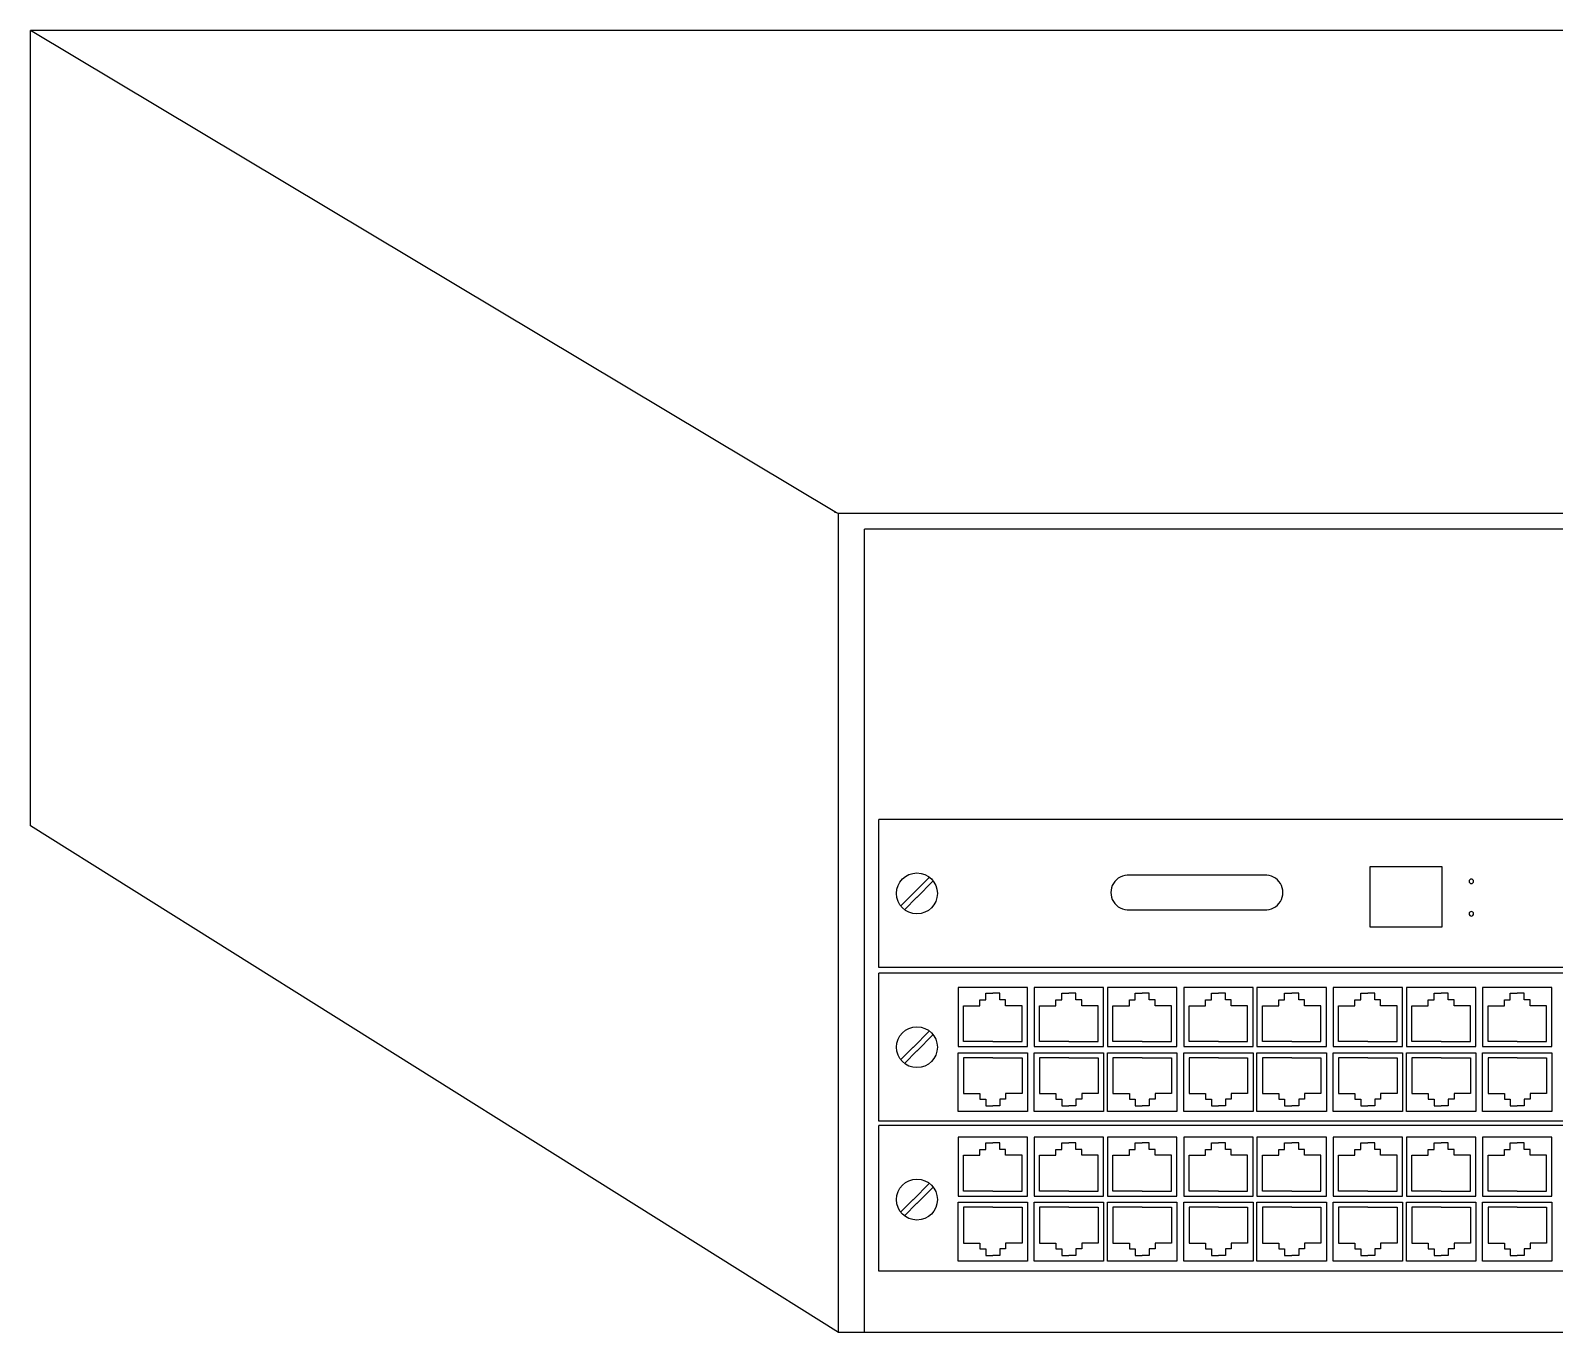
# Model space of a CAD drawing. Header units: millimetres. Extents: x 4 to 3929, y -454 to 587.
# Drawn here: x 1959.62 to 1992.74, y 250.96 to 279.25 of the extents above; entities that cross this region are included whole.
import ezdxf

# ---------------------------------------------------------------- set-up
doc = ezdxf.new("R2010")
doc.units = ezdxf.units.MM
doc.header["$LTSCALE"] = 10
doc.layers.add('CZ-SYMB', color=2, linetype='Continuous')

msp = doc.modelspace()

# ---------------------------------------------------------------- linework, layer by layer
at = {"layer": 'CZ-SYMB'}
for p, q in [((1977.133, 268.772), (1959.619, 279.255)), ((2008.157, 279.255), (1959.619, 279.255)), ((1959.619, 261.972), (1959.619, 279.255)), ((1977.177, 268.756), (1977.089, 268.788)), ((2026.886, 268.756), (1977.177, 268.756)), ((1977.177, 250.957), (1977.177, 268.756)), ((2026.317, 268.414), (1977.746, 268.414)), ((1977.746, 250.957), (1977.746, 268.414)), ((1978.057, 258.89), (1978.057, 262.109)), ((2020.555, 262.109), (1978.057, 262.109)), ((1977.177, 250.957), (1959.619, 261.972)), ((1988.735, 261.086), (1990.287, 261.086)), ((1988.735, 259.77), (1988.735, 261.086)), ((1990.287, 261.086), (1990.287, 259.77)), ((1978.798, 260.496), (1979.156, 260.854)), ((1978.879, 260.415), (1979.237, 260.773)), ((1986.433, 260.898), (1983.501, 260.898)), ((1978.529, 260.226), (1978.803, 260.5)), ((1978.61, 260.146), (1978.883, 260.419)), ((1983.501, 260.143), (1986.433, 260.143)), ((1990.287, 259.77), (1988.735, 259.77)), ((2020.555, 258.89), (1978.057, 258.89)), ((1978.057, 255.548), (1978.057, 258.768)), ((2020.555, 258.768), (1978.057, 258.768)), ((1979.777, 258.452), (1979.777, 257.174)), ((1981.285, 258.452), (1979.777, 258.452)), ((1980.379, 258.331), (1980.531, 258.331)), ((1980.379, 258.187), (1980.379, 258.331)), ((1980.683, 258.331), (1980.531, 258.331)), ((1980.683, 258.187), (1980.683, 258.331)), ((1981.285, 257.174), (1981.285, 258.452)), ((1981.431, 258.452), (1981.431, 257.174)), ((1982.938, 258.452), (1981.431, 258.452)), ((1982.033, 258.331), (1982.185, 258.331)), ((1982.033, 258.187), (1982.033, 258.331)), ((1982.337, 258.331), (1982.185, 258.331)), ((1982.337, 258.187), (1982.337, 258.331)), ((1982.938, 257.174), (1982.938, 258.452)), ((1983.026, 258.452), (1983.026, 257.174)), ((1984.533, 258.452), (1983.026, 258.452)), ((1983.628, 258.331), (1983.78, 258.331)), ((1983.628, 258.187), (1983.628, 258.331)), ((1983.932, 258.331), (1983.78, 258.331)), ((1983.932, 258.187), (1983.932, 258.331)), ((1984.533, 257.174), (1984.533, 258.452)), ((1984.68, 258.452), (1984.68, 257.174)), ((1986.187, 258.452), (1984.68, 258.452)), ((1985.281, 258.331), (1985.434, 258.331)), ((1985.281, 258.187), (1985.281, 258.331)), ((1985.586, 258.331), (1985.434, 258.331)), ((1985.586, 258.187), (1985.586, 258.331)), ((1986.187, 257.174), (1986.187, 258.452)), ((1986.273, 258.452), (1986.273, 257.174)), ((1987.78, 258.452), (1986.273, 258.452)), ((1986.874, 258.331), (1987.027, 258.331)), ((1986.874, 258.187), (1986.874, 258.331)), ((1987.179, 258.331), (1987.027, 258.331)), ((1987.179, 258.187), (1987.179, 258.331)), ((1987.78, 257.174), (1987.78, 258.452)), ((1987.927, 258.452), (1987.927, 257.174)), ((1989.434, 258.452), (1987.927, 258.452)), ((1988.528, 258.331), (1988.681, 258.331)), ((1988.528, 258.187), (1988.528, 258.331)), ((1988.833, 258.331), (1988.681, 258.331)), ((1988.833, 258.187), (1988.833, 258.331)), ((1989.434, 257.174), (1989.434, 258.452)), ((1989.522, 258.452), (1989.522, 257.174)), ((1991.029, 258.452), (1989.522, 258.452)), ((1990.123, 258.331), (1990.275, 258.331)), ((1990.123, 258.187), (1990.123, 258.331)), ((1990.428, 258.331), (1990.275, 258.331)), ((1990.428, 258.187), (1990.428, 258.331)), ((1991.029, 257.174), (1991.029, 258.452)), ((1991.176, 258.452), (1991.176, 257.174)), ((1992.683, 258.452), (1991.176, 258.452)), ((1991.777, 258.331), (1991.929, 258.331)), ((1991.777, 258.187), (1991.777, 258.331)), ((1992.082, 258.331), (1991.929, 258.331)), ((1992.082, 258.187), (1992.082, 258.331)), ((1992.683, 257.174), (1992.683, 258.452)), ((1979.894, 257.282), (1979.894, 258.059)), ((1979.894, 258.059), (1980.251, 258.059)), ((1980.251, 258.059), (1980.251, 258.187)), ((1980.251, 258.187), (1980.379, 258.187)), ((1980.811, 258.187), (1980.683, 258.187)), ((1980.811, 258.059), (1980.811, 258.187)), ((1981.168, 258.059), (1980.811, 258.059)), ((1981.168, 257.282), (1981.168, 258.059)), ((1981.548, 257.282), (1981.548, 258.059)), ((1981.548, 258.059), (1981.905, 258.059)), ((1981.905, 258.059), (1981.905, 258.187)), ((1981.905, 258.187), (1982.033, 258.187)), ((1982.465, 258.187), (1982.337, 258.187)), ((1982.465, 258.059), (1982.465, 258.187)), ((1982.822, 258.059), (1982.465, 258.059)), ((1982.822, 257.282), (1982.822, 258.059)), ((1983.143, 257.282), (1983.143, 258.059)), ((1983.143, 258.059), (1983.5, 258.059)), ((1983.5, 258.059), (1983.5, 258.187)), ((1983.5, 258.187), (1983.628, 258.187)), ((1984.06, 258.187), (1983.932, 258.187)), ((1984.06, 258.059), (1984.06, 258.187)), ((1984.416, 258.059), (1984.06, 258.059)), ((1984.416, 257.282), (1984.416, 258.059)), ((1984.797, 257.282), (1984.797, 258.059)), ((1984.797, 258.059), (1985.154, 258.059)), ((1985.154, 258.187), (1985.281, 258.187)), ((1985.154, 258.059), (1985.154, 258.187)), ((1985.714, 258.187), (1985.586, 258.187)), ((1985.714, 258.059), (1985.714, 258.187)), ((1986.07, 258.059), (1985.714, 258.059)), ((1986.07, 257.282), (1986.07, 258.059)), ((1986.39, 257.282), (1986.39, 258.059)), ((1986.39, 258.059), (1986.747, 258.059)), ((1986.747, 258.059), (1986.747, 258.187)), ((1986.747, 258.187), (1986.874, 258.187)), ((1987.306, 258.187), (1987.179, 258.187)), ((1987.306, 258.059), (1987.306, 258.187)), ((1987.663, 258.059), (1987.306, 258.059)), ((1987.663, 257.282), (1987.663, 258.059)), ((1988.044, 257.282), (1988.044, 258.059)), ((1988.044, 258.059), (1988.401, 258.059)), ((1988.401, 258.187), (1988.528, 258.187)), ((1988.401, 258.059), (1988.401, 258.187)), ((1988.96, 258.187), (1988.833, 258.187)), ((1988.96, 258.059), (1988.96, 258.187)), ((1989.317, 258.059), (1988.96, 258.059)), ((1989.317, 257.282), (1989.317, 258.059)), ((1989.639, 257.282), (1989.639, 258.059)), ((1989.639, 258.059), (1989.995, 258.059)), ((1989.995, 258.187), (1990.123, 258.187)), ((1989.995, 258.059), (1989.995, 258.187)), ((1990.555, 258.187), (1990.428, 258.187)), ((1990.555, 258.059), (1990.555, 258.187)), ((1990.912, 258.059), (1990.555, 258.059)), ((1990.912, 257.282), (1990.912, 258.059)), ((1991.293, 257.282), (1991.293, 258.059)), ((1991.293, 258.059), (1991.649, 258.059)), ((1991.649, 258.059), (1991.649, 258.187)), ((1991.649, 258.187), (1991.777, 258.187)), ((1992.209, 258.187), (1992.082, 258.187)), ((1992.209, 258.059), (1992.209, 258.187)), ((1992.566, 258.059), (1992.209, 258.059)), ((1992.566, 257.282), (1992.566, 258.059)), ((1978.798, 257.154), (1979.156, 257.512)), ((1978.879, 257.073), (1979.237, 257.431)), ((1978.529, 256.884), (1978.803, 257.158)), ((1978.61, 256.804), (1978.883, 257.078)), ((1979.777, 257.174), (1981.285, 257.174)), ((1979.777, 257.039), (1981.285, 257.039)), ((1979.777, 255.76), (1979.777, 257.039)), ((1980.531, 257.282), (1979.894, 257.282)), ((1980.531, 257.282), (1981.168, 257.282)), ((1981.285, 257.039), (1981.285, 255.76)), ((1981.431, 257.174), (1982.938, 257.174)), ((1981.431, 257.039), (1982.938, 257.039)), ((1981.431, 255.76), (1981.431, 257.039)), ((1982.185, 257.282), (1981.548, 257.282)), ((1982.185, 257.282), (1982.822, 257.282)), ((1982.938, 257.039), (1982.938, 255.76)), ((1983.026, 257.174), (1984.533, 257.174)), ((1983.026, 257.039), (1984.533, 257.039)), ((1983.026, 255.76), (1983.026, 257.039)), ((1983.78, 257.282), (1983.143, 257.282)), ((1983.78, 257.282), (1984.416, 257.282)), ((1984.533, 257.039), (1984.533, 255.76)), ((1984.68, 257.174), (1986.187, 257.174)), ((1984.68, 257.039), (1986.187, 257.039)), ((1984.68, 255.76), (1984.68, 257.039)), ((1985.434, 257.282), (1984.797, 257.282)), ((1985.434, 257.282), (1986.07, 257.282)), ((1986.187, 257.039), (1986.187, 255.76)), ((1986.273, 257.174), (1987.78, 257.174)), ((1986.273, 257.039), (1987.78, 257.039)), ((1986.273, 255.76), (1986.273, 257.039)), ((1987.027, 257.282), (1986.39, 257.282)), ((1987.027, 257.282), (1987.663, 257.282)), ((1987.78, 257.039), (1987.78, 255.76)), ((1987.927, 257.174), (1989.434, 257.174)), ((1987.927, 257.039), (1989.434, 257.039)), ((1987.927, 255.76), (1987.927, 257.039)), ((1988.681, 257.282), (1988.044, 257.282)), ((1988.681, 257.282), (1989.317, 257.282)), ((1989.434, 257.039), (1989.434, 255.76)), ((1989.522, 257.174), (1991.029, 257.174)), ((1989.522, 257.039), (1991.029, 257.039)), ((1989.522, 255.76), (1989.522, 257.039)), ((1990.275, 257.282), (1989.639, 257.282)), ((1990.275, 257.282), (1990.912, 257.282)), ((1991.029, 257.039), (1991.029, 255.76)), ((1991.176, 257.174), (1992.683, 257.174)), ((1991.176, 257.039), (1992.683, 257.039)), ((1991.176, 255.76), (1991.176, 257.039)), ((1991.929, 257.282), (1991.293, 257.282)), ((1991.929, 257.282), (1992.566, 257.282)), ((1992.683, 257.039), (1992.683, 255.76)), ((1980.531, 256.93), (1979.894, 256.93)), ((1979.894, 256.93), (1979.894, 256.153)), ((1980.531, 256.93), (1981.168, 256.93)), ((1981.168, 256.93), (1981.168, 256.153)), ((1982.185, 256.93), (1981.548, 256.93)), ((1981.548, 256.93), (1981.548, 256.153)), ((1982.185, 256.93), (1982.822, 256.93)), ((1982.822, 256.93), (1982.822, 256.153)), ((1983.78, 256.93), (1983.143, 256.93)), ((1983.143, 256.93), (1983.143, 256.153)), ((1983.78, 256.93), (1984.416, 256.93)), ((1984.416, 256.93), (1984.416, 256.153)), ((1985.434, 256.93), (1984.797, 256.93)), ((1984.797, 256.93), (1984.797, 256.153)), ((1985.434, 256.93), (1986.07, 256.93)), ((1986.07, 256.93), (1986.07, 256.153)), ((1987.027, 256.93), (1986.39, 256.93)), ((1986.39, 256.93), (1986.39, 256.153)), ((1987.027, 256.93), (1987.663, 256.93)), ((1987.663, 256.93), (1987.663, 256.153)), ((1988.681, 256.93), (1988.044, 256.93)), ((1988.044, 256.93), (1988.044, 256.153)), ((1988.681, 256.93), (1989.317, 256.93)), ((1989.317, 256.93), (1989.317, 256.153)), ((1990.275, 256.93), (1989.639, 256.93)), ((1989.639, 256.93), (1989.639, 256.153)), ((1990.275, 256.93), (1990.912, 256.93)), ((1990.912, 256.93), (1990.912, 256.153)), ((1991.929, 256.93), (1991.293, 256.93)), ((1991.293, 256.93), (1991.293, 256.153)), ((1991.929, 256.93), (1992.566, 256.93)), ((1992.566, 256.93), (1992.566, 256.153)), ((1979.894, 256.153), (1980.251, 256.153)), ((1980.251, 256.153), (1980.251, 256.026)), ((1980.251, 256.026), (1980.379, 256.026)), ((1980.379, 256.026), (1980.379, 255.881)), ((1980.683, 256.026), (1980.683, 255.881)), ((1980.811, 256.026), (1980.683, 256.026)), ((1981.168, 256.153), (1980.811, 256.153)), ((1980.811, 256.153), (1980.811, 256.026)), ((1981.548, 256.153), (1981.905, 256.153)), ((1981.905, 256.153), (1981.905, 256.026)), ((1981.905, 256.026), (1982.033, 256.026)), ((1982.033, 256.026), (1982.033, 255.881)), ((1982.337, 256.026), (1982.337, 255.881)), ((1982.465, 256.026), (1982.337, 256.026)), ((1982.822, 256.153), (1982.465, 256.153)), ((1982.465, 256.153), (1982.465, 256.026)), ((1983.143, 256.153), (1983.5, 256.153)), ((1983.5, 256.153), (1983.5, 256.026)), ((1983.5, 256.026), (1983.628, 256.026)), ((1983.628, 256.026), (1983.628, 255.881)), ((1983.932, 256.026), (1983.932, 255.881)), ((1984.06, 256.026), (1983.932, 256.026)), ((1984.06, 256.153), (1984.06, 256.026)), ((1984.416, 256.153), (1984.06, 256.153)), ((1984.797, 256.153), (1985.154, 256.153)), ((1985.154, 256.153), (1985.154, 256.026)), ((1985.154, 256.026), (1985.281, 256.026)), ((1985.281, 256.026), (1985.281, 255.881)), ((1985.586, 256.026), (1985.586, 255.881)), ((1985.714, 256.026), (1985.586, 256.026)), ((1985.714, 256.153), (1985.714, 256.026)), ((1986.07, 256.153), (1985.714, 256.153)), ((1986.39, 256.153), (1986.747, 256.153)), ((1986.747, 256.153), (1986.747, 256.026)), ((1986.747, 256.026), (1986.874, 256.026)), ((1986.874, 256.026), (1986.874, 255.881)), ((1987.306, 256.026), (1987.179, 256.026)), ((1987.179, 256.026), (1987.179, 255.881)), ((1987.663, 256.153), (1987.306, 256.153)), ((1987.306, 256.153), (1987.306, 256.026)), ((1988.044, 256.153), (1988.401, 256.153)), ((1988.401, 256.153), (1988.401, 256.026)), ((1988.401, 256.026), (1988.528, 256.026)), ((1988.528, 256.026), (1988.528, 255.881)), ((1988.833, 256.026), (1988.833, 255.881)), ((1988.96, 256.026), (1988.833, 256.026)), ((1988.96, 256.153), (1988.96, 256.026)), ((1989.317, 256.153), (1988.96, 256.153)), ((1989.639, 256.153), (1989.995, 256.153)), ((1989.995, 256.153), (1989.995, 256.026)), ((1989.995, 256.026), (1990.123, 256.026)), ((1990.123, 256.026), (1990.123, 255.881)), ((1990.428, 256.026), (1990.428, 255.881)), ((1990.555, 256.026), (1990.428, 256.026)), ((1990.555, 256.153), (1990.555, 256.026)), ((1990.912, 256.153), (1990.555, 256.153)), ((1991.293, 256.153), (1991.649, 256.153)), ((1991.649, 256.153), (1991.649, 256.026)), ((1991.649, 256.026), (1991.777, 256.026)), ((1991.777, 256.026), (1991.777, 255.881)), ((1992.209, 256.026), (1992.082, 256.026)), ((1992.082, 256.026), (1992.082, 255.881)), ((1992.566, 256.153), (1992.209, 256.153)), ((1992.209, 256.153), (1992.209, 256.026)), ((1981.285, 255.76), (1979.777, 255.76)), ((1980.379, 255.881), (1980.531, 255.881)), ((1980.683, 255.881), (1980.531, 255.881)), ((1982.938, 255.76), (1981.431, 255.76)), ((1982.033, 255.881), (1982.185, 255.881)), ((1982.337, 255.881), (1982.185, 255.881)), ((1984.533, 255.76), (1983.026, 255.76)), ((1983.628, 255.881), (1983.78, 255.881)), ((1983.932, 255.881), (1983.78, 255.881)), ((1986.187, 255.76), (1984.68, 255.76)), ((1985.281, 255.881), (1985.434, 255.881)), ((1985.586, 255.881), (1985.434, 255.881)), ((1987.78, 255.76), (1986.273, 255.76)), ((1986.874, 255.881), (1987.027, 255.881)), ((1987.179, 255.881), (1987.027, 255.881)), ((1989.434, 255.76), (1987.927, 255.76)), ((1988.528, 255.881), (1988.681, 255.881)), ((1988.833, 255.881), (1988.681, 255.881)), ((1991.029, 255.76), (1989.522, 255.76)), ((1990.123, 255.881), (1990.275, 255.881)), ((1990.428, 255.881), (1990.275, 255.881)), ((1992.683, 255.76), (1991.176, 255.76)), ((1991.777, 255.881), (1991.929, 255.881)), ((1992.082, 255.881), (1991.929, 255.881)), ((2020.555, 255.548), (1978.057, 255.548)), ((1978.057, 252.293), (1978.057, 255.455)), ((2020.555, 255.455), (1978.057, 255.455)), ((1981.285, 255.201), (1979.777, 255.201)), ((1979.777, 255.201), (1979.777, 253.922)), ((1980.379, 255.08), (1980.531, 255.08)), ((1980.379, 254.935), (1980.379, 255.08)), ((1980.683, 255.08), (1980.531, 255.08)), ((1980.683, 254.935), (1980.683, 255.08)), ((1981.285, 253.922), (1981.285, 255.201)), ((1982.938, 255.201), (1981.431, 255.201)), ((1981.431, 255.201), (1981.431, 253.922)), ((1982.033, 254.935), (1982.033, 255.08)), ((1982.033, 255.08), (1982.185, 255.08)), ((1982.337, 255.08), (1982.185, 255.08)), ((1982.337, 254.935), (1982.337, 255.08)), ((1982.938, 253.922), (1982.938, 255.201)), ((1983.026, 255.201), (1983.026, 253.922)), ((1984.533, 255.201), (1983.026, 255.201)), ((1983.628, 254.935), (1983.628, 255.08)), ((1983.628, 255.08), (1983.78, 255.08)), ((1983.932, 255.08), (1983.78, 255.08)), ((1983.932, 254.935), (1983.932, 255.08)), ((1984.533, 253.922), (1984.533, 255.201)), ((1986.187, 255.201), (1984.68, 255.201)), ((1984.68, 255.201), (1984.68, 253.922)), ((1985.281, 255.08), (1985.434, 255.08)), ((1985.281, 254.935), (1985.281, 255.08)), ((1985.586, 255.08), (1985.434, 255.08)), ((1985.586, 254.935), (1985.586, 255.08)), ((1986.187, 253.922), (1986.187, 255.201)), ((1987.78, 255.201), (1986.273, 255.201)), ((1986.273, 255.201), (1986.273, 253.922)), ((1986.874, 254.935), (1986.874, 255.08)), ((1986.874, 255.08), (1987.027, 255.08)), ((1987.179, 255.08), (1987.027, 255.08)), ((1987.179, 254.935), (1987.179, 255.08)), ((1987.78, 253.922), (1987.78, 255.201)), ((1989.434, 255.201), (1987.927, 255.201)), ((1987.927, 255.201), (1987.927, 253.922)), ((1988.528, 254.935), (1988.528, 255.08)), ((1988.528, 255.08), (1988.681, 255.08)), ((1988.833, 255.08), (1988.681, 255.08)), ((1988.833, 254.935), (1988.833, 255.08)), ((1989.434, 253.922), (1989.434, 255.201)), ((1989.522, 255.201), (1989.522, 253.922)), ((1991.029, 255.201), (1989.522, 255.201)), ((1990.123, 255.08), (1990.275, 255.08)), ((1990.123, 254.935), (1990.123, 255.08)), ((1990.428, 255.08), (1990.275, 255.08)), ((1990.428, 254.935), (1990.428, 255.08)), ((1991.029, 253.922), (1991.029, 255.201)), ((1992.683, 255.201), (1991.176, 255.201)), ((1991.176, 255.201), (1991.176, 253.922)), ((1991.777, 254.935), (1991.777, 255.08)), ((1991.777, 255.08), (1991.929, 255.08)), ((1992.082, 255.08), (1991.929, 255.08)), ((1992.082, 254.935), (1992.082, 255.08)), ((1992.683, 253.922), (1992.683, 255.201)), ((1979.894, 254.808), (1980.251, 254.808)), ((1979.894, 254.031), (1979.894, 254.808)), ((1980.251, 254.808), (1980.251, 254.935)), ((1980.251, 254.935), (1980.379, 254.935)), ((1980.811, 254.935), (1980.683, 254.935)), ((1980.811, 254.808), (1980.811, 254.935)), ((1981.168, 254.808), (1980.811, 254.808)), ((1981.168, 254.031), (1981.168, 254.808)), ((1981.548, 254.808), (1981.905, 254.808)), ((1981.548, 254.031), (1981.548, 254.808)), ((1981.905, 254.935), (1982.033, 254.935)), ((1981.905, 254.808), (1981.905, 254.935)), ((1982.465, 254.935), (1982.337, 254.935)), ((1982.465, 254.808), (1982.465, 254.935)), ((1982.822, 254.808), (1982.465, 254.808)), ((1982.822, 254.031), (1982.822, 254.808)), ((1983.143, 254.031), (1983.143, 254.808)), ((1983.143, 254.808), (1983.5, 254.808)), ((1983.5, 254.935), (1983.628, 254.935)), ((1983.5, 254.808), (1983.5, 254.935)), ((1984.06, 254.935), (1983.932, 254.935)), ((1984.06, 254.808), (1984.06, 254.935)), ((1984.416, 254.808), (1984.06, 254.808)), ((1984.416, 254.031), (1984.416, 254.808)), ((1984.797, 254.808), (1985.154, 254.808)), ((1984.797, 254.031), (1984.797, 254.808)), ((1985.154, 254.808), (1985.154, 254.935)), ((1985.154, 254.935), (1985.281, 254.935)), ((1985.714, 254.935), (1985.586, 254.935)), ((1985.714, 254.808), (1985.714, 254.935)), ((1986.07, 254.808), (1985.714, 254.808)), ((1986.07, 254.031), (1986.07, 254.808)), ((1986.39, 254.808), (1986.747, 254.808)), ((1986.39, 254.031), (1986.39, 254.808)), ((1986.747, 254.935), (1986.874, 254.935)), ((1986.747, 254.808), (1986.747, 254.935)), ((1987.306, 254.935), (1987.179, 254.935)), ((1987.306, 254.808), (1987.306, 254.935)), ((1987.663, 254.808), (1987.306, 254.808)), ((1987.663, 254.031), (1987.663, 254.808)), ((1988.044, 254.808), (1988.401, 254.808)), ((1988.044, 254.031), (1988.044, 254.808)), ((1988.401, 254.808), (1988.401, 254.935)), ((1988.401, 254.935), (1988.528, 254.935)), ((1988.96, 254.935), (1988.833, 254.935)), ((1988.96, 254.808), (1988.96, 254.935)), ((1989.317, 254.808), (1988.96, 254.808)), ((1989.317, 254.031), (1989.317, 254.808)), ((1989.639, 254.808), (1989.995, 254.808)), ((1989.639, 254.031), (1989.639, 254.808)), ((1989.995, 254.808), (1989.995, 254.935)), ((1989.995, 254.935), (1990.123, 254.935)), ((1990.555, 254.935), (1990.428, 254.935)), ((1990.555, 254.808), (1990.555, 254.935)), ((1990.912, 254.808), (1990.555, 254.808)), ((1990.912, 254.031), (1990.912, 254.808)), ((1991.293, 254.808), (1991.649, 254.808)), ((1991.293, 254.031), (1991.293, 254.808)), ((1991.649, 254.935), (1991.777, 254.935)), ((1991.649, 254.808), (1991.649, 254.935)), ((1992.209, 254.935), (1992.082, 254.935)), ((1992.209, 254.808), (1992.209, 254.935)), ((1992.566, 254.808), (1992.209, 254.808)), ((1992.566, 254.031), (1992.566, 254.808)), ((1978.798, 253.841), (1979.156, 254.2)), ((1978.879, 253.761), (1979.237, 254.119)), ((1980.531, 254.031), (1979.894, 254.031)), ((1980.531, 254.031), (1981.168, 254.031)), ((1982.185, 254.031), (1981.548, 254.031)), ((1982.185, 254.031), (1982.822, 254.031)), ((1983.78, 254.031), (1983.143, 254.031)), ((1983.78, 254.031), (1984.416, 254.031)), ((1985.434, 254.031), (1984.797, 254.031)), ((1985.434, 254.031), (1986.07, 254.031)), ((1987.027, 254.031), (1986.39, 254.031)), ((1987.027, 254.031), (1987.663, 254.031)), ((1988.681, 254.031), (1988.044, 254.031)), ((1988.681, 254.031), (1989.317, 254.031)), ((1990.275, 254.031), (1989.639, 254.031)), ((1990.275, 254.031), (1990.912, 254.031)), ((1991.929, 254.031), (1991.293, 254.031)), ((1991.929, 254.031), (1992.566, 254.031)), ((1978.529, 253.572), (1978.803, 253.846)), ((1978.61, 253.492), (1978.883, 253.765)), ((1979.777, 253.922), (1981.285, 253.922)), ((1979.777, 253.787), (1981.285, 253.787)), ((1979.777, 252.509), (1979.777, 253.787)), ((1981.285, 253.787), (1981.285, 252.509)), ((1981.431, 253.922), (1982.938, 253.922)), ((1981.431, 253.787), (1982.938, 253.787)), ((1981.431, 252.509), (1981.431, 253.787)), ((1982.938, 253.787), (1982.938, 252.509)), ((1983.026, 253.922), (1984.533, 253.922)), ((1983.026, 252.509), (1983.026, 253.787)), ((1983.026, 253.787), (1984.533, 253.787)), ((1984.533, 253.787), (1984.533, 252.509)), ((1984.68, 253.922), (1986.187, 253.922)), ((1984.68, 253.787), (1986.187, 253.787)), ((1984.68, 252.509), (1984.68, 253.787)), ((1986.187, 253.787), (1986.187, 252.509)), ((1986.273, 253.922), (1987.78, 253.922)), ((1986.273, 253.787), (1987.78, 253.787)), ((1986.273, 252.509), (1986.273, 253.787)), ((1987.78, 253.787), (1987.78, 252.509)), ((1987.927, 253.922), (1989.434, 253.922)), ((1987.927, 253.787), (1989.434, 253.787)), ((1987.927, 252.509), (1987.927, 253.787)), ((1989.434, 253.787), (1989.434, 252.509)), ((1989.522, 253.922), (1991.029, 253.922)), ((1989.522, 252.509), (1989.522, 253.787)), ((1989.522, 253.787), (1991.029, 253.787)), ((1991.029, 253.787), (1991.029, 252.509)), ((1991.176, 253.922), (1992.683, 253.922)), ((1991.176, 253.787), (1992.683, 253.787)), ((1991.176, 252.509), (1991.176, 253.787)), ((1992.683, 253.787), (1992.683, 252.509)), ((1979.894, 253.679), (1979.894, 252.902)), ((1980.531, 253.679), (1979.894, 253.679)), ((1980.531, 253.679), (1981.168, 253.679)), ((1981.168, 253.679), (1981.168, 252.902)), ((1981.548, 253.679), (1981.548, 252.902)), ((1982.185, 253.679), (1981.548, 253.679)), ((1982.185, 253.679), (1982.822, 253.679)), ((1982.822, 253.679), (1982.822, 252.902)), ((1983.143, 253.679), (1983.143, 252.902)), ((1983.78, 253.679), (1983.143, 253.679)), ((1983.78, 253.679), (1984.416, 253.679)), ((1984.416, 253.679), (1984.416, 252.902)), ((1985.434, 253.679), (1984.797, 253.679)), ((1984.797, 253.679), (1984.797, 252.902)), ((1985.434, 253.679), (1986.07, 253.679)), ((1986.07, 253.679), (1986.07, 252.902)), ((1986.39, 253.679), (1986.39, 252.902)), ((1987.027, 253.679), (1986.39, 253.679)), ((1987.027, 253.679), (1987.663, 253.679)), ((1987.663, 253.679), (1987.663, 252.902)), ((1988.044, 253.679), (1988.044, 252.902)), ((1988.681, 253.679), (1988.044, 253.679)), ((1988.681, 253.679), (1989.317, 253.679)), ((1989.317, 253.679), (1989.317, 252.902)), ((1989.639, 253.679), (1989.639, 252.902)), ((1990.275, 253.679), (1989.639, 253.679)), ((1990.275, 253.679), (1990.912, 253.679)), ((1990.912, 253.679), (1990.912, 252.902)), ((1991.293, 253.679), (1991.293, 252.902)), ((1991.929, 253.679), (1991.293, 253.679)), ((1991.929, 253.679), (1992.566, 253.679)), ((1992.566, 253.679), (1992.566, 252.902)), ((1979.894, 252.902), (1980.251, 252.902)), ((1980.251, 252.902), (1980.251, 252.774)), ((1980.251, 252.774), (1980.379, 252.774)), ((1980.379, 252.774), (1980.379, 252.63)), ((1980.811, 252.774), (1980.683, 252.774)), ((1980.683, 252.774), (1980.683, 252.63)), ((1981.168, 252.902), (1980.811, 252.902)), ((1980.811, 252.902), (1980.811, 252.774)), ((1981.548, 252.902), (1981.905, 252.902)), ((1981.905, 252.902), (1981.905, 252.774)), ((1981.905, 252.774), (1982.033, 252.774)), ((1982.033, 252.774), (1982.033, 252.63)), ((1982.337, 252.774), (1982.337, 252.63)), ((1982.465, 252.774), (1982.337, 252.774)), ((1982.822, 252.902), (1982.465, 252.902)), ((1982.465, 252.902), (1982.465, 252.774)), ((1983.143, 252.902), (1983.5, 252.902)), ((1983.5, 252.902), (1983.5, 252.774)), ((1983.5, 252.774), (1983.628, 252.774)), ((1983.628, 252.774), (1983.628, 252.63)), ((1983.932, 252.774), (1983.932, 252.63)), ((1984.06, 252.774), (1983.932, 252.774)), ((1984.416, 252.902), (1984.06, 252.902)), ((1984.06, 252.902), (1984.06, 252.774)), ((1984.797, 252.902), (1985.154, 252.902)), ((1985.154, 252.902), (1985.154, 252.774)), ((1985.154, 252.774), (1985.281, 252.774)), ((1985.281, 252.774), (1985.281, 252.63)), ((1985.714, 252.774), (1985.586, 252.774)), ((1985.586, 252.774), (1985.586, 252.63)), ((1986.07, 252.902), (1985.714, 252.902)), ((1985.714, 252.902), (1985.714, 252.774)), ((1986.39, 252.902), (1986.747, 252.902)), ((1986.747, 252.902), (1986.747, 252.774)), ((1986.747, 252.774), (1986.874, 252.774)), ((1986.874, 252.774), (1986.874, 252.63)), ((1987.179, 252.774), (1987.179, 252.63)), ((1987.306, 252.774), (1987.179, 252.774)), ((1987.663, 252.902), (1987.306, 252.902)), ((1987.306, 252.902), (1987.306, 252.774)), ((1988.044, 252.902), (1988.401, 252.902)), ((1988.401, 252.902), (1988.401, 252.774)), ((1988.401, 252.774), (1988.528, 252.774)), ((1988.528, 252.774), (1988.528, 252.63)), ((1988.833, 252.774), (1988.833, 252.63)), ((1988.96, 252.774), (1988.833, 252.774)), ((1989.317, 252.902), (1988.96, 252.902)), ((1988.96, 252.902), (1988.96, 252.774)), ((1989.639, 252.902), (1989.995, 252.902)), ((1989.995, 252.902), (1989.995, 252.774)), ((1989.995, 252.774), (1990.123, 252.774)), ((1990.123, 252.774), (1990.123, 252.63)), ((1990.555, 252.774), (1990.428, 252.774)), ((1990.428, 252.774), (1990.428, 252.63)), ((1990.555, 252.902), (1990.555, 252.774)), ((1990.912, 252.902), (1990.555, 252.902)), ((1991.293, 252.902), (1991.649, 252.902)), ((1991.649, 252.902), (1991.649, 252.774)), ((1991.649, 252.774), (1991.777, 252.774)), ((1991.777, 252.774), (1991.777, 252.63)), ((1992.082, 252.774), (1992.082, 252.63)), ((1992.209, 252.774), (1992.082, 252.774)), ((1992.566, 252.902), (1992.209, 252.902)), ((1992.209, 252.902), (1992.209, 252.774)), ((1981.285, 252.509), (1979.777, 252.509)), ((1980.379, 252.63), (1980.531, 252.63)), ((1980.683, 252.63), (1980.531, 252.63)), ((1982.938, 252.509), (1981.431, 252.509)), ((1982.033, 252.63), (1982.185, 252.63)), ((1982.337, 252.63), (1982.185, 252.63)), ((1984.533, 252.509), (1983.026, 252.509)), ((1983.628, 252.63), (1983.78, 252.63)), ((1983.932, 252.63), (1983.78, 252.63)), ((1986.187, 252.509), (1984.68, 252.509)), ((1985.281, 252.63), (1985.434, 252.63)), ((1985.586, 252.63), (1985.434, 252.63)), ((1987.78, 252.509), (1986.273, 252.509)), ((1986.874, 252.63), (1987.027, 252.63)), ((1987.179, 252.63), (1987.027, 252.63)), ((1989.434, 252.509), (1987.927, 252.509)), ((1988.528, 252.63), (1988.681, 252.63)), ((1988.833, 252.63), (1988.681, 252.63)), ((1991.029, 252.509), (1989.522, 252.509)), ((1990.123, 252.63), (1990.275, 252.63)), ((1990.428, 252.63), (1990.275, 252.63)), ((1992.683, 252.509), (1991.176, 252.509)), ((1991.777, 252.63), (1991.929, 252.63)), ((1992.082, 252.63), (1991.929, 252.63)), ((2020.555, 252.293), (1978.057, 252.293)), ((2026.886, 250.957), (1977.177, 250.957))]:
    msp.add_line(p, q, dxfattribs=at)
for centre in [(1978.883, 260.5), (1978.883, 257.158), (1978.883, 253.846)]:
    msp.add_circle(centre, 0.444, dxfattribs=at)
for centre, radius, start, end in [((1983.476, 260.521), 0.378, 86.1952, 273.8048), ((1986.458, 260.521), 0.378, 266.1952, 93.8048), ((1990.931, 260.762), 0.0493, 90, 270), ((1990.931, 260.762), 0.0493, 270, 90), ((1990.931, 260.058), 0.0493, 90, 270), ((1990.931, 260.058), 0.0493, 270, 90)]:
    msp.add_arc(centre, radius, start, end, dxfattribs=at)

doc.saveas('drawing.dxf')
